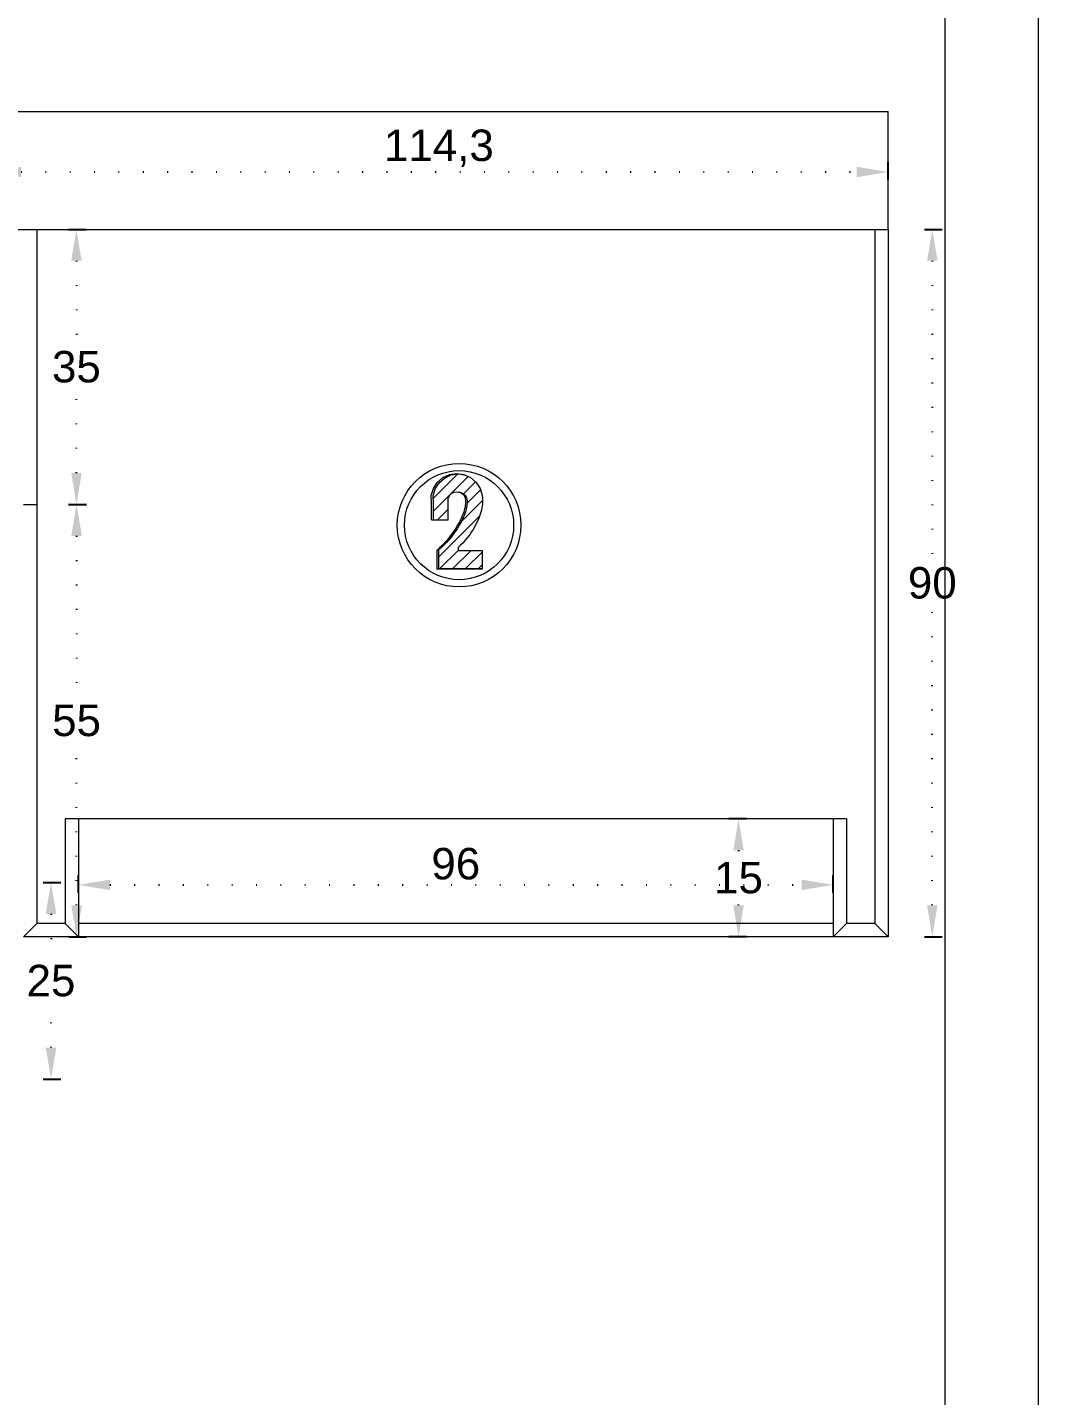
# Model space of a CAD drawing. Header units: inches. Extents: x 352 to 11605, y -941 to 2503.
# Drawn here: x 7950.4 to 8079, y 721.9 to 896 of the extents above; entities that cross this region are included whole.
import ezdxf

# ---------------------------------------------------------------- set-up
doc = ezdxf.new("R2010")
doc.units = ezdxf.units.IN
doc.header["$MEASUREMENT"] = 0
doc.linetypes.add('ACAD_ISO07W100', pattern=[3, 0, -3])
doc.styles.get("Standard").update_dxf_attribs({"font": 'arial.ttf'})
doc.dimstyles.new('ISO-25', dxfattribs={"dimtxt": 4, "dimasz": 4, "dimexe": 1.25, "dimexo": 0.625, "dimtad": 1, "dimtih": 1, "dimtoh": 1, "dimdec": 1, "dimtxsty": 'Standard', "dimcen": 2.5, "dimadec": 0, "dimazin": 0, "dimtfac": 1, "dimtdec": 1, "dimtmove": 0, "dimatfit": 3, "dimfxl": 1, "dimfxlon": 1, "dimarcsym": 0})
pattern_1 = [(45, (7276.2492, 1378.1906), (-0.8148213, 0.8148213), [])]

# ---------------------------------------------------------------- blocks, each defined once
blk = doc.blocks.new('*D551')
at = {"color": 0, "lineweight": -2, "transparency": 16777216}
for p, q in [((7945.56, 876.61), (7945.56, 878.86)), ((8059.86, 876.61), (8059.86, 878.86))]:
    blk.add_line(p, q, dxfattribs=at)
at = {"color": 0, "linetype": 'ACAD_ISO07W100', "lineweight": -2, "transparency": 16777216}
blk.add_line((7949.56, 877.61), (8055.86, 877.61), dxfattribs=at)
at = {"color": 0, "transparency": 16777216}
for points in [[(7949.56, 878.27), (7949.56, 876.94), (7945.56, 877.61)], [(8055.86, 878.27), (8055.86, 876.94), (8059.86, 877.61)]]:
    blk.add_solid(points, dxfattribs=at)
at = {"layer": 'Defpoints', "color": 0, "transparency": 16777216}
for p in [(8059.86, 877.61), (7945.56, 870.31), (8059.86, 870.31)]:
    blk.add_point(p, dxfattribs=at)
at = {"color": 0, "lineweight": 20, "transparency": 16777216, "insert": (8002.71, 880.63), "char_height": 4, "attachment_point": 5}
blk.add_mtext('114,3', dxfattribs=at)
blk = doc.blocks.new('*D559')
at = {"color": 0, "lineweight": -2, "transparency": 16777216}
for p, q in [((8064.48, 870.31), (8066.73, 870.31)), ((8064.48, 780.31), (8066.73, 780.31))]:
    blk.add_line(p, q, dxfattribs=at)
at = {"color": 0, "linetype": 'ACAD_ISO07W100', "lineweight": -2, "transparency": 16777216}
for p, q in [((8065.48, 866.31), (8065.48, 827.98)), ((8065.48, 784.31), (8065.48, 822.64))]:
    blk.add_line(p, q, dxfattribs=at)
at = {"color": 0, "transparency": 16777216}
for points in [[(8064.81, 866.31), (8066.15, 866.31), (8065.48, 870.31)], [(8064.81, 784.31), (8066.15, 784.31), (8065.48, 780.31)]]:
    blk.add_solid(points, dxfattribs=at)
at = {"layer": 'Defpoints', "color": 0, "transparency": 16777216}
for p in [(8059.86, 870.31), (8065.48, 870.31), (8059.86, 780.31)]:
    blk.add_point(p, dxfattribs=at)
at = {"color": 0, "lineweight": 20, "transparency": 16777216, "insert": (8065.48, 825.31), "char_height": 4, "attachment_point": 5}
blk.add_mtext('90', dxfattribs=at)
blk = doc.blocks.new('*D532')
at = {"color": 0, "lineweight": -2, "transparency": 16777216}
for p, q in [((7956.86, 785.91), (7956.86, 788.16)), ((8052.86, 785.91), (8052.86, 788.16))]:
    blk.add_line(p, q, dxfattribs=at)
at = {"color": 0, "linetype": 'ACAD_ISO07W100', "lineweight": -2, "transparency": 16777216}
blk.add_line((7960.86, 786.91), (8048.86, 786.91), dxfattribs=at)
at = {"color": 0, "transparency": 16777216}
for points in [[(7960.86, 787.58), (7960.86, 786.24), (7956.86, 786.91)], [(8048.86, 787.58), (8048.86, 786.24), (8052.86, 786.91)]]:
    blk.add_solid(points, dxfattribs=at)
at = {"layer": 'Defpoints', "color": 0, "transparency": 16777216}
for p in [(8052.86, 786.91), (7956.86, 780.31), (8052.86, 780.31)]:
    blk.add_point(p, dxfattribs=at)
at = {"color": 0, "lineweight": 20, "transparency": 16777216, "insert": (8004.86, 789.58), "char_height": 4, "attachment_point": 5}
blk.add_mtext('96', dxfattribs=at)
blk = doc.blocks.new('*D560')
at = {"color": 0, "lineweight": -2, "transparency": 16777216}
for p, q in [((7955.6, 870.31), (7957.85, 870.31)), ((7955.6, 835.31), (7957.85, 835.31))]:
    blk.add_line(p, q, dxfattribs=at)
at = {"color": 0, "linetype": 'ACAD_ISO07W100', "lineweight": -2, "transparency": 16777216}
for p, q in [((7956.6, 866.31), (7956.6, 855.48)), ((7956.6, 839.31), (7956.6, 850.14))]:
    blk.add_line(p, q, dxfattribs=at)
at = {"color": 0, "transparency": 16777216}
for points in [[(7955.94, 866.31), (7957.27, 866.31), (7956.6, 870.31)], [(7955.94, 839.31), (7957.27, 839.31), (7956.6, 835.31)]]:
    blk.add_solid(points, dxfattribs=at)
at = {"layer": 'Defpoints', "color": 0, "transparency": 16777216}
for p in [(7951.56, 870.31), (7951.71, 835.31), (7956.6, 835.31)]:
    blk.add_point(p, dxfattribs=at)
at = {"color": 0, "lineweight": 20, "transparency": 16777216, "insert": (7956.6, 852.81), "char_height": 4, "attachment_point": 5}
blk.add_mtext('35', dxfattribs=at)
blk = doc.blocks.new('*D561')
at = {"color": 0, "lineweight": -2, "transparency": 16777216}
for p, q in [((7955.62, 835.31), (7957.87, 835.31)), ((7955.62, 780.31), (7957.87, 780.31))]:
    blk.add_line(p, q, dxfattribs=at)
at = {"color": 0, "linetype": 'ACAD_ISO07W100', "lineweight": -2, "transparency": 16777216}
for p, q in [((7956.62, 831.31), (7956.62, 810.47)), ((7956.62, 784.31), (7956.62, 805.15))]:
    blk.add_line(p, q, dxfattribs=at)
at = {"color": 0, "transparency": 16777216}
for points in [[(7955.95, 831.31), (7957.29, 831.31), (7956.62, 835.31)], [(7955.95, 784.31), (7957.29, 784.31), (7956.62, 780.31)]]:
    blk.add_solid(points, dxfattribs=at)
at = {"layer": 'Defpoints', "color": 0, "transparency": 16777216}
for p in [(7950.86, 835.31), (7951.55, 780.31), (7956.62, 780.31)]:
    blk.add_point(p, dxfattribs=at)
at = {"color": 0, "lineweight": 20, "transparency": 16777216, "insert": (7956.62, 807.81), "char_height": 4, "attachment_point": 5}
blk.add_mtext('55', dxfattribs=at)
blk = doc.blocks.new('*D562')
at = {"color": 0, "lineweight": -2, "transparency": 16777216}
for p, q in [((8041.83, 795.31), (8039.58, 795.31)), ((8041.83, 780.31), (8039.58, 780.31))]:
    blk.add_line(p, q, dxfattribs=at)
at = {"color": 0, "linetype": 'ACAD_ISO07W100', "lineweight": -2, "transparency": 16777216}
for p, q in [((8040.83, 791.31), (8040.83, 790.48)), ((8040.83, 784.31), (8040.83, 785.14))]:
    blk.add_line(p, q, dxfattribs=at)
at = {"color": 0, "transparency": 16777216}
for points in [[(8040.17, 791.31), (8041.5, 791.31), (8040.83, 795.31)], [(8040.17, 784.31), (8041.5, 784.31), (8040.83, 780.31)]]:
    blk.add_solid(points, dxfattribs=at)
at = {"layer": 'Defpoints', "color": 0, "transparency": 16777216}
for p in [(8040.83, 795.31), (8052.86, 795.31), (8052.86, 780.31)]:
    blk.add_point(p, dxfattribs=at)
at = {"color": 0, "lineweight": 20, "transparency": 16777216, "insert": (8040.83, 787.81), "char_height": 4, "attachment_point": 5}
blk.add_mtext('15', dxfattribs=at)
blk = doc.blocks.new('*D533')
at = {"color": 0, "lineweight": -2, "transparency": 16777216}
for p, q in [((7952.37, 787.21), (7954.62, 787.21)), ((7952.37, 762.21), (7954.62, 762.21))]:
    blk.add_line(p, q, dxfattribs=at)
at = {"color": 0, "linetype": 'ACAD_ISO07W100', "lineweight": -2, "transparency": 16777216}
for p, q in [((7953.37, 783.21), (7953.37, 777.38)), ((7953.37, 766.21), (7953.37, 772.04))]:
    blk.add_line(p, q, dxfattribs=at)
at = {"color": 0, "transparency": 16777216}
for points in [[(7952.7, 783.21), (7954.04, 783.21), (7953.37, 787.21)], [(7952.7, 766.21), (7954.04, 766.21), (7953.37, 762.21)]]:
    blk.add_solid(points, dxfattribs=at)
at = {"layer": 'Defpoints', "color": 0, "transparency": 16777216}
for p in [(7948.16, 787.21), (7948.16, 762.21), (7953.37, 762.21)]:
    blk.add_point(p, dxfattribs=at)
at = {"color": 0, "lineweight": 20, "transparency": 16777216, "insert": (7953.37, 774.71), "char_height": 4, "attachment_point": 5}
blk.add_mtext('25', dxfattribs=at)
blk = doc.blocks.new('*D592')
at = {"color": 0, "lineweight": -2, "transparency": 16777216}
for p, q in [((7945.56, 876.61), (7945.56, 878.86)), ((8059.86, 876.61), (8059.86, 878.86))]:
    blk.add_line(p, q, dxfattribs=at)
at = {"color": 0, "linetype": 'ACAD_ISO07W100', "lineweight": -2, "transparency": 16777216}
blk.add_line((7949.56, 877.61), (8055.86, 877.61), dxfattribs=at)
at = {"color": 0, "transparency": 16777216}
for points in [[(7949.56, 878.27), (7949.56, 876.94), (7945.56, 877.61)], [(8055.86, 878.27), (8055.86, 876.94), (8059.86, 877.61)]]:
    blk.add_solid(points, dxfattribs=at)
at = {"layer": 'Defpoints', "color": 0, "transparency": 16777216}
for p in [(8059.86, 877.61), (7945.56, 870.31), (8059.86, 870.31)]:
    blk.add_point(p, dxfattribs=at)
at = {"color": 0, "lineweight": 20, "transparency": 16777216, "insert": (8002.71, 880.63), "char_height": 4, "attachment_point": 5}
blk.add_mtext('114,3', dxfattribs=at)
blk = doc.blocks.new('*D600')
at = {"color": 0, "lineweight": -2, "transparency": 16777216}
for p, q in [((8064.48, 870.31), (8066.73, 870.31)), ((8064.48, 780.31), (8066.73, 780.31))]:
    blk.add_line(p, q, dxfattribs=at)
at = {"color": 0, "linetype": 'ACAD_ISO07W100', "lineweight": -2, "transparency": 16777216}
for p, q in [((8065.48, 866.31), (8065.48, 827.98)), ((8065.48, 784.31), (8065.48, 822.64))]:
    blk.add_line(p, q, dxfattribs=at)
at = {"color": 0, "transparency": 16777216}
for points in [[(8064.81, 866.31), (8066.15, 866.31), (8065.48, 870.31)], [(8064.81, 784.31), (8066.15, 784.31), (8065.48, 780.31)]]:
    blk.add_solid(points, dxfattribs=at)
at = {"layer": 'Defpoints', "color": 0, "transparency": 16777216}
for p in [(8059.86, 870.31), (8065.48, 870.31), (8059.86, 780.31)]:
    blk.add_point(p, dxfattribs=at)
at = {"color": 0, "lineweight": 20, "transparency": 16777216, "insert": (8065.48, 825.31), "char_height": 4, "attachment_point": 5}
blk.add_mtext('90', dxfattribs=at)
blk = doc.blocks.new('*D573')
at = {"color": 0, "lineweight": -2, "transparency": 16777216}
for p, q in [((7956.86, 785.91), (7956.86, 788.16)), ((8052.86, 785.91), (8052.86, 788.16))]:
    blk.add_line(p, q, dxfattribs=at)
at = {"color": 0, "linetype": 'ACAD_ISO07W100', "lineweight": -2, "transparency": 16777216}
blk.add_line((7960.86, 786.91), (8048.86, 786.91), dxfattribs=at)
at = {"color": 0, "transparency": 16777216}
for points in [[(7960.86, 787.58), (7960.86, 786.24), (7956.86, 786.91)], [(8048.86, 787.58), (8048.86, 786.24), (8052.86, 786.91)]]:
    blk.add_solid(points, dxfattribs=at)
at = {"layer": 'Defpoints', "color": 0, "transparency": 16777216}
for p in [(8052.86, 786.91), (7956.86, 780.31), (8052.86, 780.31)]:
    blk.add_point(p, dxfattribs=at)
at = {"color": 0, "lineweight": 20, "transparency": 16777216, "insert": (8004.86, 789.58), "char_height": 4, "attachment_point": 5}
blk.add_mtext('96', dxfattribs=at)
blk = doc.blocks.new('*D601')
at = {"color": 0, "lineweight": -2, "transparency": 16777216}
for p, q in [((7955.6, 870.31), (7957.85, 870.31)), ((7955.6, 835.31), (7957.85, 835.31))]:
    blk.add_line(p, q, dxfattribs=at)
at = {"color": 0, "linetype": 'ACAD_ISO07W100', "lineweight": -2, "transparency": 16777216}
for p, q in [((7956.6, 866.31), (7956.6, 855.48)), ((7956.6, 839.31), (7956.6, 850.14))]:
    blk.add_line(p, q, dxfattribs=at)
at = {"color": 0, "transparency": 16777216}
for points in [[(7955.94, 866.31), (7957.27, 866.31), (7956.6, 870.31)], [(7955.94, 839.31), (7957.27, 839.31), (7956.6, 835.31)]]:
    blk.add_solid(points, dxfattribs=at)
at = {"layer": 'Defpoints', "color": 0, "transparency": 16777216}
for p in [(7951.56, 870.31), (7951.71, 835.31), (7956.6, 835.31)]:
    blk.add_point(p, dxfattribs=at)
at = {"color": 0, "lineweight": 20, "transparency": 16777216, "insert": (7956.6, 852.81), "char_height": 4, "attachment_point": 5}
blk.add_mtext('35', dxfattribs=at)
blk = doc.blocks.new('*D602')
at = {"color": 0, "lineweight": -2, "transparency": 16777216}
for p, q in [((7955.62, 835.31), (7957.87, 835.31)), ((7955.62, 780.31), (7957.87, 780.31))]:
    blk.add_line(p, q, dxfattribs=at)
at = {"color": 0, "linetype": 'ACAD_ISO07W100', "lineweight": -2, "transparency": 16777216}
for p, q in [((7956.62, 831.31), (7956.62, 810.47)), ((7956.62, 784.31), (7956.62, 805.15))]:
    blk.add_line(p, q, dxfattribs=at)
at = {"color": 0, "transparency": 16777216}
for points in [[(7955.95, 831.31), (7957.29, 831.31), (7956.62, 835.31)], [(7955.95, 784.31), (7957.29, 784.31), (7956.62, 780.31)]]:
    blk.add_solid(points, dxfattribs=at)
at = {"layer": 'Defpoints', "color": 0, "transparency": 16777216}
for p in [(7950.86, 835.31), (7951.55, 780.31), (7956.62, 780.31)]:
    blk.add_point(p, dxfattribs=at)
at = {"color": 0, "lineweight": 20, "transparency": 16777216, "insert": (7956.62, 807.81), "char_height": 4, "attachment_point": 5}
blk.add_mtext('55', dxfattribs=at)
blk = doc.blocks.new('*D603')
at = {"color": 0, "lineweight": -2, "transparency": 16777216}
for p, q in [((8041.83, 795.31), (8039.58, 795.31)), ((8041.83, 780.31), (8039.58, 780.31))]:
    blk.add_line(p, q, dxfattribs=at)
at = {"color": 0, "linetype": 'ACAD_ISO07W100', "lineweight": -2, "transparency": 16777216}
for p, q in [((8040.83, 791.31), (8040.83, 790.48)), ((8040.83, 784.31), (8040.83, 785.14))]:
    blk.add_line(p, q, dxfattribs=at)
at = {"color": 0, "transparency": 16777216}
for points in [[(8040.17, 791.31), (8041.5, 791.31), (8040.83, 795.31)], [(8040.17, 784.31), (8041.5, 784.31), (8040.83, 780.31)]]:
    blk.add_solid(points, dxfattribs=at)
at = {"layer": 'Defpoints', "color": 0, "transparency": 16777216}
for p in [(8040.83, 795.31), (8052.86, 795.31), (8052.86, 780.31)]:
    blk.add_point(p, dxfattribs=at)
at = {"color": 0, "lineweight": 20, "transparency": 16777216, "insert": (8040.83, 787.81), "char_height": 4, "attachment_point": 5}
blk.add_mtext('15', dxfattribs=at)
blk = doc.blocks.new('*D574')
at = {"color": 0, "lineweight": -2, "transparency": 16777216}
for p, q in [((7952.37, 787.21), (7954.62, 787.21)), ((7952.37, 762.21), (7954.62, 762.21))]:
    blk.add_line(p, q, dxfattribs=at)
at = {"color": 0, "linetype": 'ACAD_ISO07W100', "lineweight": -2, "transparency": 16777216}
for p, q in [((7953.37, 783.21), (7953.37, 777.38)), ((7953.37, 766.21), (7953.37, 772.04))]:
    blk.add_line(p, q, dxfattribs=at)
at = {"color": 0, "transparency": 16777216}
for points in [[(7952.7, 783.21), (7954.04, 783.21), (7953.37, 787.21)], [(7952.7, 766.21), (7954.04, 766.21), (7953.37, 762.21)]]:
    blk.add_solid(points, dxfattribs=at)
at = {"layer": 'Defpoints', "color": 0, "transparency": 16777216}
for p in [(7948.16, 787.21), (7948.16, 762.21), (7953.37, 762.21)]:
    blk.add_point(p, dxfattribs=at)
at = {"color": 0, "lineweight": 20, "transparency": 16777216, "insert": (7953.37, 774.71), "char_height": 4, "attachment_point": 5}
blk.add_mtext('25', dxfattribs=at)

msp = doc.modelspace()

# ---------------------------------------------------------------- hatches: boundary and pattern name
at = {"lineweight": 20}
h = msp.add_hatch(dxfattribs=at)
h.set_pattern_fill('ANSI31', color=256, scale=9.218651)
h.set_pattern_definition(pattern_1)
h.paths.add_polyline_path([(8008.21, 829.47), (8005.17, 829.47), (8005.17, 829.82), (8005.48, 830.12), (8005.78, 830.43), (8006.06, 830.75), (8006.33, 831.08), (8006.59, 831.42), (8006.83, 831.78), (8007.06, 832.14), (8007.27, 832.51), (8007.47, 832.89), (8007.65, 833.28), (8007.82, 833.67), (8007.88, 833.83), (8007.97, 834.08), (8008.05, 834.33), (8008.12, 834.58), (8008.17, 834.84), (8008.21, 835.11), (8008.24, 835.37), (8008.25, 835.63), (8008.25, 835.9), (8008.24, 836.16), (8008.21, 836.43), (8007.95, 837.32), (8007.45, 838.11), (8006.75, 838.72), (8005.99, 839.07), (8005.19, 839.19), (8004.28, 839.06), (8003.44, 838.67), (8002.75, 838.06), (8002.25, 837.28), (8002, 836.4), (8002.01, 835.47), (8002.01, 833.35), (8003.91, 833.35), (8003.91, 836.14), (8004.09, 836.48), (8004.33, 836.72), (8004.64, 836.87), (8004.98, 836.92), (8005.19, 836.89), (8005.32, 836.87), (8005.33, 836.87), (8005.53, 836.84), (8005.83, 836.68), (8006.08, 836.45), (8006.24, 836.15), (8006.3, 835.81), (8006.3, 835.6), (8006.29, 835.38), (8006.27, 835.17), (8006.24, 834.95), (8006.2, 834.74), (8006.14, 834.53), (8006.08, 834.32), (8006.01, 834.12), (8005.93, 833.92), (8005.84, 833.73), (8005.74, 833.5), (8005.53, 833.09), (8005.31, 832.69), (8005.07, 832.29), (8004.82, 831.91), (8004.55, 831.53), (8004.27, 831.16), (8003.98, 830.81), (8003.67, 830.46), (8003.35, 830.13), (8003.02, 829.81), (8002.68, 829.5), (8002.68, 827.15), (8008.21, 827.15)])
h = msp.add_hatch(dxfattribs=at)
h.set_pattern_fill('ANSI31', color=256, scale=9.218651)
h.set_pattern_definition(pattern_1)
h.paths.add_polyline_path([(8008.21, 829.47), (8005.17, 829.47), (8005.17, 829.82), (8005.48, 830.12), (8005.78, 830.43), (8006.06, 830.75), (8006.33, 831.08), (8006.59, 831.42), (8006.83, 831.78), (8007.06, 832.14), (8007.27, 832.51), (8007.47, 832.89), (8007.65, 833.28), (8007.82, 833.67), (8007.88, 833.83), (8007.97, 834.08), (8008.05, 834.33), (8008.12, 834.58), (8008.17, 834.84), (8008.21, 835.11), (8008.24, 835.37), (8008.25, 835.63), (8008.25, 835.9), (8008.24, 836.16), (8008.21, 836.43), (8007.95, 837.32), (8007.45, 838.11), (8006.75, 838.72), (8005.99, 839.07), (8005.19, 839.19), (8004.28, 839.06), (8003.44, 838.67), (8002.75, 838.06), (8002.25, 837.28), (8002, 836.4), (8002.01, 835.47), (8002.01, 833.35), (8003.91, 833.35), (8003.91, 836.14), (8004.09, 836.48), (8004.33, 836.72), (8004.64, 836.87), (8004.98, 836.92), (8005.19, 836.89), (8005.32, 836.87), (8005.33, 836.87), (8005.53, 836.84), (8005.83, 836.68), (8006.08, 836.45), (8006.24, 836.15), (8006.3, 835.81), (8006.3, 835.6), (8006.29, 835.38), (8006.27, 835.17), (8006.24, 834.95), (8006.2, 834.74), (8006.14, 834.53), (8006.08, 834.32), (8006.01, 834.12), (8005.93, 833.92), (8005.84, 833.73), (8005.74, 833.5), (8005.53, 833.09), (8005.31, 832.69), (8005.07, 832.29), (8004.82, 831.91), (8004.55, 831.53), (8004.27, 831.16), (8003.98, 830.81), (8003.67, 830.46), (8003.35, 830.13), (8003.02, 829.81), (8002.68, 829.5), (8002.68, 827.15), (8008.21, 827.15)])

# ---------------------------------------------------------------- linework, layer by layer
for p, q in [((7930.56, 885.31), (8059.86, 885.31)), ((7930.56, 885.31), (8059.86, 885.31)), ((8059.86, 870.31), (8059.86, 885.31)), ((8059.86, 870.31), (8059.86, 885.31)), ((7945.56, 870.31), (8059.86, 870.31)), ((7945.56, 870.31), (8059.86, 870.31)), ((7951.56, 870.31), (7951.56, 782.01)), ((7951.56, 870.31), (7951.56, 782.01)), ((8058.16, 870.31), (8058.16, 782.01)), ((8058.16, 870.31), (8058.16, 782.01)), ((8059.86, 870.31), (8059.86, 780.31)), ((8059.86, 870.31), (8059.86, 780.31)), ((7949.86, 835.31), (7951.56, 835.31)), ((7949.86, 835.31), (7951.56, 835.31)), ((7955.16, 795.31), (7955.16, 782.01)), ((8054.56, 795.31), (7955.16, 795.31)), ((7955.16, 795.31), (7955.16, 782.01)), ((8054.56, 795.31), (7955.16, 795.31)), ((7956.86, 795.31), (7956.86, 780.31)), ((7956.86, 795.31), (7956.86, 780.31)), ((8052.86, 795.31), (8052.86, 780.31)), ((8052.86, 795.31), (8052.86, 780.31)), ((8054.56, 795.31), (8054.56, 782.01)), ((8054.56, 795.31), (8054.56, 782.01)), ((7951.56, 782.01), (7949.86, 780.31)), ((7951.56, 782.01), (7949.86, 780.31)), ((7955.16, 782.01), (7951.56, 782.01)), ((7955.16, 782.01), (7951.56, 782.01)), ((7955.16, 782.01), (7956.86, 780.31)), ((7955.16, 782.01), (7956.86, 780.31)), ((8052.86, 782.01), (7956.86, 782.01)), ((8052.86, 782.01), (7956.86, 782.01)), ((8054.56, 782.01), (8052.86, 780.31)), ((8054.56, 782.01), (8052.86, 780.31)), ((8058.16, 782.01), (8054.56, 782.01)), ((8058.16, 782.01), (8054.56, 782.01)), ((8058.16, 782.01), (8059.86, 780.31)), ((8058.16, 782.01), (8059.86, 780.31)), ((8059.86, 780.31), (7949.86, 780.31)), ((8059.86, 780.31), (7949.86, 780.31))]:
    msp.add_line(p, q, dxfattribs=at)
for points in [[(7578.92, 1255.11), (7578.92, 547.85), (8079.01, 547.85), (8079.01, 1255.11)], [(7590.83, 1243.21), (7590.83, 571.14), (8067.1, 571.14), (8067.1, 1243.21)]]:
    msp.add_lwpolyline(points, close=True, dxfattribs=at)
for points in [[(8001.76, 833.35), (8001.76, 835.49), (8001.75, 836.43), (8002.01, 837.32), (8002.51, 838.11), (8003.21, 838.72), (8004.06, 839.11), (8004.98, 839.25), (8005.9, 839.11), (8005.99, 839.07), (8006.75, 838.72), (8007.45, 838.11), (8007.95, 837.32), (8008.21, 836.43), (8008.24, 836.16), (8008.25, 835.9), (8008.25, 835.63), (8008.24, 835.37), (8008.21, 835.11), (8008.17, 834.84), (8008.12, 834.58), (8008.05, 834.33), (8007.97, 834.08), (8007.88, 833.83), (8007.82, 833.67), (8007.65, 833.28), (8007.47, 832.89), (8007.27, 832.51), (8007.06, 832.14), (8006.83, 831.78), (8006.59, 831.42), (8006.33, 831.08), (8006.06, 830.75), (8005.78, 830.43), (8005.48, 830.12), (8005.17, 829.82), (8005.17, 829.47), (8008.21, 829.47), (8008.21, 827.15), (8008.21, 827.09), (8002.44, 827.09)], [(8001.76, 833.35), (8001.76, 835.49), (8001.75, 836.43), (8002.01, 837.32), (8002.51, 838.11), (8003.21, 838.72), (8004.06, 839.11), (8004.98, 839.25), (8005.9, 839.11), (8005.99, 839.07), (8006.75, 838.72), (8007.45, 838.11), (8007.95, 837.32), (8008.21, 836.43), (8008.24, 836.16), (8008.25, 835.9), (8008.25, 835.63), (8008.24, 835.37), (8008.21, 835.11), (8008.17, 834.84), (8008.12, 834.58), (8008.05, 834.33), (8007.97, 834.08), (8007.88, 833.83), (8007.82, 833.67), (8007.65, 833.28), (8007.47, 832.89), (8007.27, 832.51), (8007.06, 832.14), (8006.83, 831.78), (8006.59, 831.42), (8006.33, 831.08), (8006.06, 830.75), (8005.78, 830.43), (8005.48, 830.12), (8005.17, 829.82), (8005.17, 829.47), (8008.21, 829.47), (8008.21, 827.15), (8008.21, 827.09), (8002.44, 827.09)], [(8002.01, 833.35), (8002.01, 835.47), (8002, 836.4), (8002.25, 837.28), (8002.75, 838.06), (8003.44, 838.67), (8004.28, 839.06), (8005.19, 839.19), (8005.99, 839.07)], [(8002.01, 833.35), (8002.01, 835.47), (8002, 836.4), (8002.25, 837.28), (8002.75, 838.06), (8003.44, 838.67), (8004.28, 839.06), (8005.19, 839.19), (8005.99, 839.07)], [(8001.76, 833.35), (8002.01, 833.35), (8003.91, 833.35), (8003.91, 836.08), (8003.93, 836.17), (8004.09, 836.48), (8004.33, 836.72), (8004.64, 836.87), (8004.98, 836.92), (8005.19, 836.89), (8005.32, 836.87), (8005.33, 836.87)], [(8001.76, 833.35), (8002.01, 833.35), (8003.91, 833.35), (8003.91, 836.08), (8003.93, 836.17), (8004.09, 836.48), (8004.33, 836.72), (8004.64, 836.87), (8004.98, 836.92), (8005.19, 836.89), (8005.32, 836.87), (8005.33, 836.87)], [(8005.87, 836.48), (8006.04, 836.17), (8006.1, 835.84), (8006.1, 835.62), (8006.09, 835.4), (8006.07, 835.18), (8006.04, 834.97), (8005.99, 834.75), (8005.94, 834.54), (8005.88, 834.33), (8005.81, 834.13), (8005.73, 833.93), (8005.63, 833.73), (8005.53, 833.5), (8005.32, 833.09), (8005.1, 832.68), (8004.86, 832.28), (8004.6, 831.89), (8004.33, 831.51), (8004.05, 831.14), (8003.75, 830.78), (8003.44, 830.43), (8003.12, 830.1), (8002.79, 829.78), (8002.44, 829.47), (8002.44, 827.09), (8002.68, 827.15), (8008.21, 827.15)], [(8005.87, 836.48), (8006.04, 836.17), (8006.1, 835.84), (8006.1, 835.62), (8006.09, 835.4), (8006.07, 835.18), (8006.04, 834.97), (8005.99, 834.75), (8005.94, 834.54), (8005.88, 834.33), (8005.81, 834.13), (8005.73, 833.93), (8005.63, 833.73), (8005.53, 833.5), (8005.32, 833.09), (8005.1, 832.68), (8004.86, 832.28), (8004.6, 831.89), (8004.33, 831.51), (8004.05, 831.14), (8003.75, 830.78), (8003.44, 830.43), (8003.12, 830.1), (8002.79, 829.78), (8002.44, 829.47), (8002.44, 827.09), (8002.68, 827.15), (8008.21, 827.15)], [(8005.87, 836.48), (8005.63, 836.72), (8005.33, 836.87), (8005.53, 836.84), (8005.83, 836.68), (8006.08, 836.45), (8006.24, 836.15), (8006.3, 835.81), (8006.3, 835.6), (8006.29, 835.38), (8006.27, 835.17), (8006.24, 834.95), (8006.2, 834.74), (8006.14, 834.53), (8006.08, 834.32), (8006.01, 834.12), (8005.93, 833.92), (8005.84, 833.73), (8005.74, 833.5), (8005.53, 833.09), (8005.31, 832.69), (8005.07, 832.29), (8004.82, 831.91), (8004.55, 831.53), (8004.27, 831.16), (8003.98, 830.81), (8003.67, 830.46), (8003.35, 830.13), (8003.02, 829.81), (8002.68, 829.5)], [(8005.87, 836.48), (8005.63, 836.72), (8005.33, 836.87), (8005.53, 836.84), (8005.83, 836.68), (8006.08, 836.45), (8006.24, 836.15), (8006.3, 835.81), (8006.3, 835.6), (8006.29, 835.38), (8006.27, 835.17), (8006.24, 834.95), (8006.2, 834.74), (8006.14, 834.53), (8006.08, 834.32), (8006.01, 834.12), (8005.93, 833.92), (8005.84, 833.73), (8005.74, 833.5), (8005.53, 833.09), (8005.31, 832.69), (8005.07, 832.29), (8004.82, 831.91), (8004.55, 831.53), (8004.27, 831.16), (8003.98, 830.81), (8003.67, 830.46), (8003.35, 830.13), (8003.02, 829.81), (8002.68, 829.5)], [(8002.44, 829.47), (8002.68, 829.5), (8002.68, 827.15)], [(8002.44, 829.47), (8002.68, 829.5), (8002.68, 827.15)]]:
    msp.add_lwpolyline(points, dxfattribs=at)
for radius in [7.86, 7.86, 6.94, 6.94]:
    msp.add_circle((8005.28, 832.67), radius, dxfattribs=at)

# ---------------------------------------------------------------- dimensions: what is measured, and where the dimension line sits
for base, p1, p2, picture, middle in [((8059.86, 877.61), (7945.56, 870.31), (8059.86, 870.31), '*D551', (8002.71, 880.63)), ((8059.86, 877.61), (7945.56, 870.31), (8059.86, 870.31), '*D592', (8002.71, 880.63)), ((8052.86, 786.91), (7956.86, 780.31), (8052.86, 780.31), '*D532', (8004.86, 789.58)), ((8052.86, 786.91), (7956.86, 780.31), (8052.86, 780.31), '*D573', (8004.86, 789.58))]:
    dim = msp.add_linear_dim(base=base, p1=p1, p2=p2, dimstyle='ISO-25', dxfattribs=at)
    dim.commit()
    dim.dimension.update_dxf_attribs({"geometry": picture, "text_midpoint": middle})
for base, p1, p2, angle, picture, middle in [((7956.6, 835.31), (7951.56, 870.31), (7951.71, 835.31), 90, '*D560', (7956.6, 852.81)), ((7956.6, 835.31), (7951.56, 870.31), (7951.71, 835.31), 90, '*D601', (7956.6, 852.81)), ((8065.48, 870.31), (8059.86, 780.31), (8059.86, 870.31), 270, '*D559', (8065.48, 825.31)), ((8065.48, 870.31), (8059.86, 780.31), (8059.86, 870.31), 270, '*D600', (8065.48, 825.31)), ((7956.62, 780.31), (7950.86, 835.31), (7951.55, 780.31), 90, '*D561', (7956.62, 807.81)), ((7956.62, 780.31), (7950.86, 835.31), (7951.55, 780.31), 90, '*D602', (7956.62, 807.81))]:
    dim = msp.add_linear_dim(base=base, p1=p1, p2=p2, angle=angle, dimstyle='ISO-25', dxfattribs=at)
    dim.commit()
    dim.dimension.update_dxf_attribs({"geometry": picture, "text_midpoint": middle})
for base, p1, p2, angle, picture, middle in [((8040.83, 795.31), (8052.86, 780.31), (8052.86, 795.31), 270, '*D562', (8040.83, 787.81)), ((8040.83, 795.31), (8052.86, 780.31), (8052.86, 795.31), 270, '*D603', (8040.83, 787.81)), ((7953.37, 762.21), (7948.16, 787.21), (7948.16, 762.21), 90, '*D533', (7953.37, 774.71)), ((7953.37, 762.21), (7948.16, 787.21), (7948.16, 762.21), 90, '*D574', (7953.37, 774.71))]:
    dim = msp.add_linear_dim(base=base, p1=p1, p2=p2, angle=angle, dimstyle='ISO-25', dxfattribs=at)
    dim.commit()
    dim.dimension.update_dxf_attribs({"geometry": picture, "text_midpoint": middle, "dimtype": 160})

doc.saveas('drawing.dxf')
